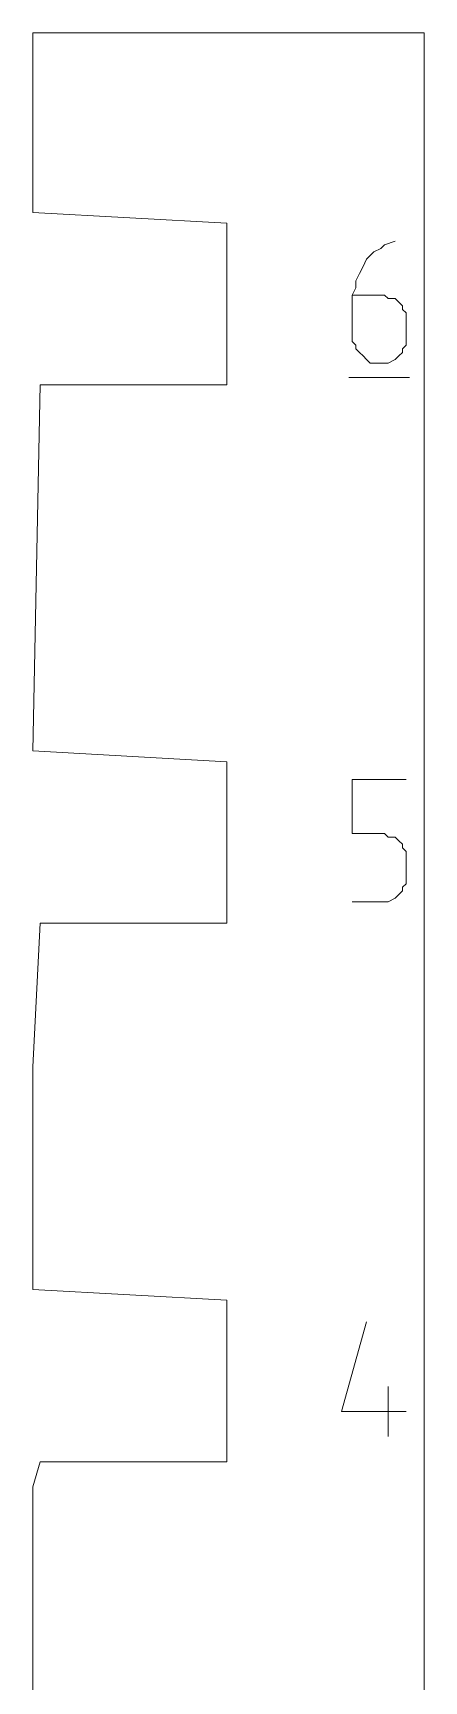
# Model space of a CAD drawing. Header units: centimetres. Extents: x -10.4 to 10.4, y -10.8 to 7.6.
# Drawn here: x 4.176 to 4.793, y 2.049 to 4.646 of the extents above; entities that cross this region are included whole.
import ezdxf
from ezdxf.lldxf.tags import DXFTag

# ---------------------------------------------------------------- set-up
doc = ezdxf.new("R2010")
doc.units = ezdxf.units.CM
doc.header["$MEASUREMENT"] = 0
doc.layers.add('layer 1', color=7, linetype='Continuous')
tags = doc.linetypes.add('New Line112', pattern=[0.2, 0.1, -0.1]).pattern_tags.tags
tags[6:7] = [DXFTag(74, 4), DXFTag(75, 0), DXFTag(340, '0'), DXFTag(46, 1.0), DXFTag(50, 0.0), DXFTag(44, 0.0), DXFTag(45, 0.0)]
tags[4:5] = [DXFTag(74, 4), DXFTag(75, 0), DXFTag(340, '0'), DXFTag(46, 1.0), DXFTag(50, 0.0), DXFTag(44, 0.0), DXFTag(45, 0.0)]
tags = doc.linetypes.add('New Line113', pattern=[0.2, 0.1, -0.1]).pattern_tags.tags
tags[6:7] = [DXFTag(74, 4), DXFTag(75, 0), DXFTag(340, '0'), DXFTag(46, 1.0), DXFTag(50, 0.0), DXFTag(44, 0.0), DXFTag(45, 0.0)]
tags[4:5] = [DXFTag(74, 4), DXFTag(75, 0), DXFTag(340, '0'), DXFTag(46, 1.0), DXFTag(50, 0.0), DXFTag(44, 0.0), DXFTag(45, 0.0)]
tags = doc.linetypes.add('New Line114', pattern=[0.2, 0.1, -0.1]).pattern_tags.tags
tags[6:7] = [DXFTag(74, 4), DXFTag(75, 0), DXFTag(340, '0'), DXFTag(46, 1.0), DXFTag(50, 0.0), DXFTag(44, 0.0), DXFTag(45, 0.0)]
tags[4:5] = [DXFTag(74, 4), DXFTag(75, 0), DXFTag(340, '0'), DXFTag(46, 1.0), DXFTag(50, 0.0), DXFTag(44, 0.0), DXFTag(45, 0.0)]
tags = doc.linetypes.add('New Line115', pattern=[0.2, 0.1, -0.1]).pattern_tags.tags
tags[6:7] = [DXFTag(74, 4), DXFTag(75, 0), DXFTag(340, '0'), DXFTag(46, 1.0), DXFTag(50, 0.0), DXFTag(44, 0.0), DXFTag(45, 0.0)]
tags[4:5] = [DXFTag(74, 4), DXFTag(75, 0), DXFTag(340, '0'), DXFTag(46, 1.0), DXFTag(50, 0.0), DXFTag(44, 0.0), DXFTag(45, 0.0)]
tags = doc.linetypes.add('New Line116', pattern=[0.2, 0.1, -0.1]).pattern_tags.tags
tags[6:7] = [DXFTag(74, 4), DXFTag(75, 0), DXFTag(340, '0'), DXFTag(46, 1.0), DXFTag(50, 0.0), DXFTag(44, 0.0), DXFTag(45, 0.0)]
tags[4:5] = [DXFTag(74, 4), DXFTag(75, 0), DXFTag(340, '0'), DXFTag(46, 1.0), DXFTag(50, 0.0), DXFTag(44, 0.0), DXFTag(45, 0.0)]
tags = doc.linetypes.add('New Line117', pattern=[0.2, 0.1, -0.1]).pattern_tags.tags
tags[6:7] = [DXFTag(74, 4), DXFTag(75, 0), DXFTag(340, '0'), DXFTag(46, 1.0), DXFTag(50, 0.0), DXFTag(44, 0.0), DXFTag(45, 0.0)]
tags[4:5] = [DXFTag(74, 4), DXFTag(75, 0), DXFTag(340, '0'), DXFTag(46, 1.0), DXFTag(50, 0.0), DXFTag(44, 0.0), DXFTag(45, 0.0)]
tags = doc.linetypes.add('New Line118', pattern=[0.2, 0.1, -0.1]).pattern_tags.tags
tags[6:7] = [DXFTag(74, 4), DXFTag(75, 0), DXFTag(340, '0'), DXFTag(46, 1.0), DXFTag(50, 0.0), DXFTag(44, 0.0), DXFTag(45, 0.0)]
tags[4:5] = [DXFTag(74, 4), DXFTag(75, 0), DXFTag(340, '0'), DXFTag(46, 1.0), DXFTag(50, 0.0), DXFTag(44, 0.0), DXFTag(45, 0.0)]
tags = doc.linetypes.add('New Line119', pattern=[0.2, 0.1, -0.1]).pattern_tags.tags
tags[6:7] = [DXFTag(74, 4), DXFTag(75, 0), DXFTag(340, '0'), DXFTag(46, 1.0), DXFTag(50, 0.0), DXFTag(44, 0.0), DXFTag(45, 0.0)]
tags[4:5] = [DXFTag(74, 4), DXFTag(75, 0), DXFTag(340, '0'), DXFTag(46, 1.0), DXFTag(50, 0.0), DXFTag(44, 0.0), DXFTag(45, 0.0)]
tags = doc.linetypes.add('New Line120', pattern=[0.2, 0.1, -0.1]).pattern_tags.tags
tags[6:7] = [DXFTag(74, 4), DXFTag(75, 0), DXFTag(340, '0'), DXFTag(46, 1.0), DXFTag(50, 0.0), DXFTag(44, 0.0), DXFTag(45, 0.0)]
tags[4:5] = [DXFTag(74, 4), DXFTag(75, 0), DXFTag(340, '0'), DXFTag(46, 1.0), DXFTag(50, 0.0), DXFTag(44, 0.0), DXFTag(45, 0.0)]
tags = doc.linetypes.add('New Line121', pattern=[0.2, 0.1, -0.1]).pattern_tags.tags
tags[6:7] = [DXFTag(74, 4), DXFTag(75, 0), DXFTag(340, '0'), DXFTag(46, 1.0), DXFTag(50, 0.0), DXFTag(44, 0.0), DXFTag(45, 0.0)]
tags[4:5] = [DXFTag(74, 4), DXFTag(75, 0), DXFTag(340, '0'), DXFTag(46, 1.0), DXFTag(50, 0.0), DXFTag(44, 0.0), DXFTag(45, 0.0)]
tags = doc.linetypes.add('New Line122', pattern=[0.2, 0.1, -0.1]).pattern_tags.tags
tags[6:7] = [DXFTag(74, 4), DXFTag(75, 0), DXFTag(340, '0'), DXFTag(46, 1.0), DXFTag(50, 0.0), DXFTag(44, 0.0), DXFTag(45, 0.0)]
tags[4:5] = [DXFTag(74, 4), DXFTag(75, 0), DXFTag(340, '0'), DXFTag(46, 1.0), DXFTag(50, 0.0), DXFTag(44, 0.0), DXFTag(45, 0.0)]
tags = doc.linetypes.add('New Line123', pattern=[0.2, 0.1, -0.1]).pattern_tags.tags
tags[6:7] = [DXFTag(74, 4), DXFTag(75, 0), DXFTag(340, '0'), DXFTag(46, 1.0), DXFTag(50, 0.0), DXFTag(44, 0.0), DXFTag(45, 0.0)]
tags[4:5] = [DXFTag(74, 4), DXFTag(75, 0), DXFTag(340, '0'), DXFTag(46, 1.0), DXFTag(50, 0.0), DXFTag(44, 0.0), DXFTag(45, 0.0)]
tags = doc.linetypes.add('New Line124', pattern=[0.2, 0.1, -0.1]).pattern_tags.tags
tags[6:7] = [DXFTag(74, 4), DXFTag(75, 0), DXFTag(340, '0'), DXFTag(46, 1.0), DXFTag(50, 0.0), DXFTag(44, 0.0), DXFTag(45, 0.0)]
tags[4:5] = [DXFTag(74, 4), DXFTag(75, 0), DXFTag(340, '0'), DXFTag(46, 1.0), DXFTag(50, 0.0), DXFTag(44, 0.0), DXFTag(45, 0.0)]
tags = doc.linetypes.add('New Line125', pattern=[0.2, 0.1, -0.1]).pattern_tags.tags
tags[6:7] = [DXFTag(74, 4), DXFTag(75, 0), DXFTag(340, '0'), DXFTag(46, 1.0), DXFTag(50, 0.0), DXFTag(44, 0.0), DXFTag(45, 0.0)]
tags[4:5] = [DXFTag(74, 4), DXFTag(75, 0), DXFTag(340, '0'), DXFTag(46, 1.0), DXFTag(50, 0.0), DXFTag(44, 0.0), DXFTag(45, 0.0)]
tags = doc.linetypes.add('New Line126', pattern=[0.2, 0.1, -0.1]).pattern_tags.tags
tags[6:7] = [DXFTag(74, 4), DXFTag(75, 0), DXFTag(340, '0'), DXFTag(46, 1.0), DXFTag(50, 0.0), DXFTag(44, 0.0), DXFTag(45, 0.0)]
tags[4:5] = [DXFTag(74, 4), DXFTag(75, 0), DXFTag(340, '0'), DXFTag(46, 1.0), DXFTag(50, 0.0), DXFTag(44, 0.0), DXFTag(45, 0.0)]
tags = doc.linetypes.add('New Line127', pattern=[0.2, 0.1, -0.1]).pattern_tags.tags
tags[6:7] = [DXFTag(74, 4), DXFTag(75, 0), DXFTag(340, '0'), DXFTag(46, 1.0), DXFTag(50, 0.0), DXFTag(44, 0.0), DXFTag(45, 0.0)]
tags[4:5] = [DXFTag(74, 4), DXFTag(75, 0), DXFTag(340, '0'), DXFTag(46, 1.0), DXFTag(50, 0.0), DXFTag(44, 0.0), DXFTag(45, 0.0)]
tags = doc.linetypes.add('New Line128', pattern=[0.2, 0.1, -0.1]).pattern_tags.tags
tags[6:7] = [DXFTag(74, 4), DXFTag(75, 0), DXFTag(340, '0'), DXFTag(46, 1.0), DXFTag(50, 0.0), DXFTag(44, 0.0), DXFTag(45, 0.0)]
tags[4:5] = [DXFTag(74, 4), DXFTag(75, 0), DXFTag(340, '0'), DXFTag(46, 1.0), DXFTag(50, 0.0), DXFTag(44, 0.0), DXFTag(45, 0.0)]
tags = doc.linetypes.add('New Line129', pattern=[0.2, 0.1, -0.1]).pattern_tags.tags
tags[6:7] = [DXFTag(74, 4), DXFTag(75, 0), DXFTag(340, '0'), DXFTag(46, 1.0), DXFTag(50, 0.0), DXFTag(44, 0.0), DXFTag(45, 0.0)]
tags[4:5] = [DXFTag(74, 4), DXFTag(75, 0), DXFTag(340, '0'), DXFTag(46, 1.0), DXFTag(50, 0.0), DXFTag(44, 0.0), DXFTag(45, 0.0)]
tags = doc.linetypes.add('New Line130', pattern=[0.2, 0.1, -0.1]).pattern_tags.tags
tags[6:7] = [DXFTag(74, 4), DXFTag(75, 0), DXFTag(340, '0'), DXFTag(46, 1.0), DXFTag(50, 0.0), DXFTag(44, 0.0), DXFTag(45, 0.0)]
tags[4:5] = [DXFTag(74, 4), DXFTag(75, 0), DXFTag(340, '0'), DXFTag(46, 1.0), DXFTag(50, 0.0), DXFTag(44, 0.0), DXFTag(45, 0.0)]
tags = doc.linetypes.add('New Line131', pattern=[0.2, 0.1, -0.1]).pattern_tags.tags
tags[6:7] = [DXFTag(74, 4), DXFTag(75, 0), DXFTag(340, '0'), DXFTag(46, 1.0), DXFTag(50, 0.0), DXFTag(44, 0.0), DXFTag(45, 0.0)]
tags[4:5] = [DXFTag(74, 4), DXFTag(75, 0), DXFTag(340, '0'), DXFTag(46, 1.0), DXFTag(50, 0.0), DXFTag(44, 0.0), DXFTag(45, 0.0)]
tags = doc.linetypes.add('New Line132', pattern=[0.2, 0.1, -0.1]).pattern_tags.tags
tags[6:7] = [DXFTag(74, 4), DXFTag(75, 0), DXFTag(340, '0'), DXFTag(46, 1.0), DXFTag(50, 0.0), DXFTag(44, 0.0), DXFTag(45, 0.0)]
tags[4:5] = [DXFTag(74, 4), DXFTag(75, 0), DXFTag(340, '0'), DXFTag(46, 1.0), DXFTag(50, 0.0), DXFTag(44, 0.0), DXFTag(45, 0.0)]
tags = doc.linetypes.add('New Line133', pattern=[0.2, 0.1, -0.1]).pattern_tags.tags
tags[6:7] = [DXFTag(74, 4), DXFTag(75, 0), DXFTag(340, '0'), DXFTag(46, 1.0), DXFTag(50, 0.0), DXFTag(44, 0.0), DXFTag(45, 0.0)]
tags[4:5] = [DXFTag(74, 4), DXFTag(75, 0), DXFTag(340, '0'), DXFTag(46, 1.0), DXFTag(50, 0.0), DXFTag(44, 0.0), DXFTag(45, 0.0)]
tags = doc.linetypes.add('New Line134', pattern=[0.2, 0.1, -0.1]).pattern_tags.tags
tags[6:7] = [DXFTag(74, 4), DXFTag(75, 0), DXFTag(340, '0'), DXFTag(46, 1.0), DXFTag(50, 0.0), DXFTag(44, 0.0), DXFTag(45, 0.0)]
tags[4:5] = [DXFTag(74, 4), DXFTag(75, 0), DXFTag(340, '0'), DXFTag(46, 1.0), DXFTag(50, 0.0), DXFTag(44, 0.0), DXFTag(45, 0.0)]
tags = doc.linetypes.add('New Line135', pattern=[0.2, 0.1, -0.1]).pattern_tags.tags
tags[6:7] = [DXFTag(74, 4), DXFTag(75, 0), DXFTag(340, '0'), DXFTag(46, 1.0), DXFTag(50, 0.0), DXFTag(44, 0.0), DXFTag(45, 0.0)]
tags[4:5] = [DXFTag(74, 4), DXFTag(75, 0), DXFTag(340, '0'), DXFTag(46, 1.0), DXFTag(50, 0.0), DXFTag(44, 0.0), DXFTag(45, 0.0)]

msp = doc.modelspace()

# ---------------------------------------------------------------- linework, layer by layer
at = {"layer": 'layer 1', "color": 5, "linetype": 'New Line120', "lineweight": 9}
msp.add_open_spline([(4.21602, 4.64601), (4.21602, 4.64601), (4.17649, 4.64601), (4.17649, 4.64601)], degree=3, dxfattribs=at)
at = {"layer": 'layer 1', "color": 5, "linetype": 'New Line121', "lineweight": 9}
msp.add_open_spline([(4.17649, 4.64601), (4.17649, 4.64601), (4.17649, 4.36308), (4.17649, 4.36308)], degree=3, dxfattribs=at)
at = {"layer": 'layer 1', "color": 5, "linetype": 'New Line119', "lineweight": 9}
msp.add_open_spline([(4.25, 4.64601), (4.25, 4.64601), (4.21602, 4.64601), (4.21602, 4.64601)], degree=3, dxfattribs=at)
at = {"layer": 'layer 1', "color": 5, "linetype": 'New Line118', "lineweight": 9}
msp.add_open_spline([(4.40838, 4.64601), (4.40838, 4.64601), (4.25, 4.64601), (4.25, 4.64601)], degree=3, dxfattribs=at)
at = {"layer": 'layer 1', "color": 5, "linetype": 'New Line117', "lineweight": 9}
msp.add_open_spline([(4.51602, 4.64601), (4.51602, 4.64601), (4.40838, 4.64601), (4.40838, 4.64601)], degree=3, dxfattribs=at)
at = {"layer": 'layer 1', "color": 5, "linetype": 'New Line116', "lineweight": 9}
msp.add_open_spline([(4.6009, 4.64601), (4.6009, 4.64601), (4.51602, 4.64601), (4.51602, 4.64601)], degree=3, dxfattribs=at)
at = {"layer": 'layer 1', "color": 5, "linetype": 'New Line115', "lineweight": 9}
msp.add_open_spline([(4.79325, 4.64601), (4.79325, 4.64601), (4.6009, 4.64601), (4.6009, 4.64601)], degree=3, dxfattribs=at)
at = {"layer": 'layer 1', "color": 5, "linetype": 'New Line114', "lineweight": 9}
msp.add_open_spline([(4.79325, 4.22176), (4.79325, 4.22176), (4.79325, 4.64601), (4.79325, 4.64601)], degree=3, dxfattribs=at)
at = {"layer": 'layer 1', "color": 5, "linetype": 'New Line122', "lineweight": 9}
msp.add_open_spline([(4.17649, 4.36308), (4.17649, 4.36308), (4.48203, 4.34616), (4.48203, 4.34616)], degree=3, dxfattribs=at)
at = {"layer": 'layer 1', "color": 5, "linetype": 'New Line123', "lineweight": 9}
msp.add_open_spline([(4.48203, 4.34616), (4.48203, 4.34616), (4.48203, 4.09153), (4.48203, 4.09153)], degree=3, dxfattribs=at)
at = {"layer": 'layer 1', "color": 1, "lineweight": 20}
for points in [[(4.73098, 4.31219), (4.73098, 4.31219), (4.72529, 4.3065), (4.72529, 4.3065)], [(4.74789, 4.31787), (4.74789, 4.31787), (4.73098, 4.31219), (4.73098, 4.31219)], [(4.74789, 4.31787), (4.74789, 4.31787), (4.74789, 4.31787), (4.74789, 4.31787)], [(4.70269, 4.28958), (4.70269, 4.28958), (4.697, 4.2782), (4.697, 4.2782)], [(4.71392, 4.30095), (4.71392, 4.30095), (4.70269, 4.28958), (4.70269, 4.28958)], [(4.72529, 4.3065), (4.72529, 4.3065), (4.71392, 4.30095), (4.71392, 4.30095)], [(4.69131, 4.26698), (4.69131, 4.26698), (4.68562, 4.2556), (4.68562, 4.2556)], [(4.697, 4.2782), (4.697, 4.2782), (4.69131, 4.26698), (4.69131, 4.26698)], [(4.68562, 4.24437), (4.68562, 4.24437), (4.68008, 4.23299), (4.68008, 4.23299)], [(4.68562, 4.2556), (4.68562, 4.2556), (4.68562, 4.24437), (4.68562, 4.24437)], [(4.68008, 4.23299), (4.68008, 4.23299), (4.68008, 4.16518), (4.68008, 4.16518)], [(4.72529, 4.23299), (4.72529, 4.23299), (4.68008, 4.23299), (4.68008, 4.23299)], [(4.73098, 4.23299), (4.73098, 4.23299), (4.72529, 4.23299), (4.72529, 4.23299)], [(4.73667, 4.22731), (4.73667, 4.22731), (4.73098, 4.23299), (4.73098, 4.23299)], [(4.74789, 4.22731), (4.74789, 4.22731), (4.73667, 4.22731), (4.73667, 4.22731)], [(4.75358, 4.22176), (4.75358, 4.22176), (4.74789, 4.22731), (4.74789, 4.22731)], [(4.75927, 4.21607), (4.75927, 4.21607), (4.75358, 4.22176), (4.75358, 4.22176)], [(4.75927, 4.21039), (4.75927, 4.21039), (4.75927, 4.21607), (4.75927, 4.21607)], [(4.76496, 4.2047), (4.76496, 4.2047), (4.75927, 4.21039), (4.75927, 4.21039)], [(4.76496, 4.19901), (4.76496, 4.19901), (4.76496, 4.2047), (4.76496, 4.2047)], [(4.76496, 4.18779), (4.76496, 4.18779), (4.76496, 4.19901), (4.76496, 4.19901)], [(4.76496, 4.16518), (4.76496, 4.16518), (4.76496, 4.18779), (4.76496, 4.18779)], [(4.76496, 4.18779), (4.76496, 4.18779), (4.76496, 4.18779), (4.76496, 4.18779)], [(4.68008, 4.16518), (4.68008, 4.16518), (4.68008, 4.16518), (4.68008, 4.16518)], [(4.68008, 4.16518), (4.68008, 4.16518), (4.68008, 4.15949), (4.68008, 4.15949)], [(4.68008, 4.15949), (4.68008, 4.15949), (4.68562, 4.1538), (4.68562, 4.1538)], [(4.76496, 4.15949), (4.76496, 4.15949), (4.76496, 4.16518), (4.76496, 4.16518)], [(4.76496, 4.1538), (4.76496, 4.1538), (4.76496, 4.15949), (4.76496, 4.15949)], [(4.68562, 4.1538), (4.68562, 4.1538), (4.68562, 4.14811), (4.68562, 4.14811)], [(4.68562, 4.14811), (4.68562, 4.14811), (4.69131, 4.14243), (4.69131, 4.14243)], [(4.69131, 4.14243), (4.69131, 4.14243), (4.697, 4.13689), (4.697, 4.13689)], [(4.697, 4.13689), (4.697, 4.13689), (4.70269, 4.1312), (4.70269, 4.1312)], [(4.70269, 4.1312), (4.70269, 4.1312), (4.70837, 4.12552), (4.70837, 4.12552)], [(4.73667, 4.12552), (4.73667, 4.12552), (4.74789, 4.1312), (4.74789, 4.1312)], [(4.74789, 4.1312), (4.74789, 4.1312), (4.75358, 4.13689), (4.75358, 4.13689)], [(4.75358, 4.13689), (4.75358, 4.13689), (4.75927, 4.14243), (4.75927, 4.14243)], [(4.75927, 4.14811), (4.75927, 4.14811), (4.76496, 4.1538), (4.76496, 4.1538)], [(4.75927, 4.14243), (4.75927, 4.14243), (4.75927, 4.14811), (4.75927, 4.14811)], [(4.70837, 4.12552), (4.70837, 4.12552), (4.71961, 4.12552), (4.71961, 4.12552)], [(4.71961, 4.12552), (4.71961, 4.12552), (4.72529, 4.12552), (4.72529, 4.12552)], [(4.72529, 4.12552), (4.72529, 4.12552), (4.72529, 4.12552), (4.72529, 4.12552)], [(4.72529, 4.12552), (4.72529, 4.12552), (4.73098, 4.12552), (4.73098, 4.12552)], [(4.73098, 4.12552), (4.73098, 4.12552), (4.73667, 4.12552), (4.73667, 4.12552)], [(4.67439, 4.10291), (4.67439, 4.10291), (4.7705, 4.10291), (4.7705, 4.10291)], [(4.68008, 3.38436), (4.68008, 3.38436), (4.68008, 3.46924), (4.68008, 3.46924)], [(4.68008, 3.46924), (4.68008, 3.46924), (4.76496, 3.46924), (4.76496, 3.46924)], [(4.72529, 3.38436), (4.72529, 3.38436), (4.68008, 3.38436), (4.68008, 3.38436)], [(4.73098, 3.38436), (4.73098, 3.38436), (4.72529, 3.38436), (4.72529, 3.38436)], [(4.73667, 3.37867), (4.73667, 3.37867), (4.73098, 3.38436), (4.73098, 3.38436)], [(4.74789, 3.37867), (4.74789, 3.37867), (4.73667, 3.37867), (4.73667, 3.37867)], [(4.75358, 3.37298), (4.75358, 3.37298), (4.74789, 3.37867), (4.74789, 3.37867)], [(4.75927, 3.36729), (4.75927, 3.36729), (4.75358, 3.37298), (4.75358, 3.37298)], [(4.75927, 3.36175), (4.75927, 3.36175), (4.75927, 3.36729), (4.75927, 3.36729)], [(4.76496, 3.35606), (4.76496, 3.35606), (4.75927, 3.36175), (4.75927, 3.36175)], [(4.76496, 3.35037), (4.76496, 3.35037), (4.76496, 3.35606), (4.76496, 3.35606)], [(4.76496, 3.33899), (4.76496, 3.33899), (4.76496, 3.35037), (4.76496, 3.35037)], [(4.76496, 3.3164), (4.76496, 3.3164), (4.76496, 3.33899), (4.76496, 3.33899)], [(4.76496, 3.33899), (4.76496, 3.33899), (4.76496, 3.33899), (4.76496, 3.33899)], [(4.75927, 3.29948), (4.75927, 3.29948), (4.76496, 3.30516), (4.76496, 3.30516)], [(4.75927, 3.29379), (4.75927, 3.29379), (4.75927, 3.29948), (4.75927, 3.29948)], [(4.76496, 3.31071), (4.76496, 3.31071), (4.76496, 3.3164), (4.76496, 3.3164)], [(4.76496, 3.30516), (4.76496, 3.30516), (4.76496, 3.31071), (4.76496, 3.31071)], [(4.68008, 3.27688), (4.68008, 3.27688), (4.72529, 3.27688), (4.72529, 3.27688)], [(4.72529, 3.27688), (4.72529, 3.27688), (4.72529, 3.27688), (4.72529, 3.27688)], [(4.72529, 3.27688), (4.72529, 3.27688), (4.73098, 3.27688), (4.73098, 3.27688)], [(4.73098, 3.27688), (4.73098, 3.27688), (4.73667, 3.27688), (4.73667, 3.27688)], [(4.73667, 3.27688), (4.73667, 3.27688), (4.74789, 3.28241), (4.74789, 3.28241)], [(4.74789, 3.28241), (4.74789, 3.28241), (4.75358, 3.2881), (4.75358, 3.2881)], [(4.75358, 3.2881), (4.75358, 3.2881), (4.75927, 3.29379), (4.75927, 3.29379)], [(4.66301, 2.47345), (4.66301, 2.47345), (4.70269, 2.61491), (4.70269, 2.61491)], [(4.73667, 2.43377), (4.73667, 2.43377), (4.73667, 2.51296), (4.73667, 2.51296)], [(4.76496, 2.47345), (4.76496, 2.47345), (4.66301, 2.47345), (4.66301, 2.47345)]]:
    msp.add_open_spline(points, degree=3, dxfattribs=at)
at = {"layer": 'layer 1', "color": 5, "linetype": 'New Line113', "lineweight": 9}
msp.add_open_spline([(4.79325, 2.09995), (4.79325, 2.09995), (4.79325, 4.22176), (4.79325, 4.22176)], degree=3, dxfattribs=at)
at = {"layer": 'layer 1', "color": 5, "linetype": 'New Line125', "lineweight": 9}
msp.add_open_spline([(4.18773, 4.09153), (4.18773, 4.09153), (4.17649, 3.51444), (4.17649, 3.51444)], degree=3, dxfattribs=at)
at = {"layer": 'layer 1', "color": 5, "linetype": 'New Line124', "lineweight": 9}
msp.add_open_spline([(4.48203, 4.09153), (4.48203, 4.09153), (4.18773, 4.09153), (4.18773, 4.09153)], degree=3, dxfattribs=at)
at = {"layer": 'layer 1', "color": 5, "linetype": 'New Line126', "lineweight": 9}
msp.add_open_spline([(4.17649, 3.51444), (4.17649, 3.51444), (4.48203, 3.49752), (4.48203, 3.49752)], degree=3, dxfattribs=at)
at = {"layer": 'layer 1', "color": 5, "linetype": 'New Line127', "lineweight": 9}
msp.add_open_spline([(4.48203, 3.49752), (4.48203, 3.49752), (4.48203, 3.24289), (4.48203, 3.24289)], degree=3, dxfattribs=at)
at = {"layer": 'layer 1', "color": 5, "linetype": 'New Line129', "lineweight": 9}
msp.add_open_spline([(4.18773, 3.24289), (4.18773, 3.24289), (4.17649, 3.01655), (4.17649, 3.01655)], degree=3, dxfattribs=at)
at = {"layer": 'layer 1', "color": 5, "linetype": 'New Line128', "lineweight": 9}
msp.add_open_spline([(4.48203, 3.24289), (4.48203, 3.24289), (4.18773, 3.24289), (4.18773, 3.24289)], degree=3, dxfattribs=at)
at = {"layer": 'layer 1', "color": 5, "linetype": 'New Line130', "lineweight": 9}
msp.add_open_spline([(4.17649, 3.01655), (4.17649, 3.01655), (4.17649, 2.6658), (4.17649, 2.6658)], degree=3, dxfattribs=at)
at = {"layer": 'layer 1', "color": 5, "linetype": 'New Line131', "lineweight": 9}
msp.add_open_spline([(4.17649, 2.6658), (4.17649, 2.6658), (4.48203, 2.64874), (4.48203, 2.64874)], degree=3, dxfattribs=at)
at = {"layer": 'layer 1', "color": 5, "linetype": 'New Line132', "lineweight": 9}
msp.add_open_spline([(4.48203, 2.64874), (4.48203, 2.64874), (4.48203, 2.3941), (4.48203, 2.3941)], degree=3, dxfattribs=at)
at = {"layer": 'layer 1', "color": 5, "linetype": 'New Line134', "lineweight": 9}
msp.add_open_spline([(4.18773, 2.3941), (4.18773, 2.3941), (4.17649, 2.35458), (4.17649, 2.35458)], degree=3, dxfattribs=at)
at = {"layer": 'layer 1', "color": 5, "linetype": 'New Line133', "lineweight": 9}
msp.add_open_spline([(4.48203, 2.3941), (4.48203, 2.3941), (4.18773, 2.3941), (4.18773, 2.3941)], degree=3, dxfattribs=at)
at = {"layer": 'layer 1', "color": 5, "linetype": 'New Line135', "lineweight": 9}
msp.add_open_spline([(4.17649, 2.35458), (4.17649, 2.35458), (4.17649, 1.81702), (4.17649, 1.81702)], degree=3, dxfattribs=at)
at = {"layer": 'layer 1', "color": 5, "linetype": 'New Line112', "lineweight": 9}
msp.add_open_spline([(4.79325, -0.02741), (4.79325, -0.02741), (4.79325, 2.09995), (4.79325, 2.09995)], degree=3, dxfattribs=at)

doc.saveas('drawing.dxf')
